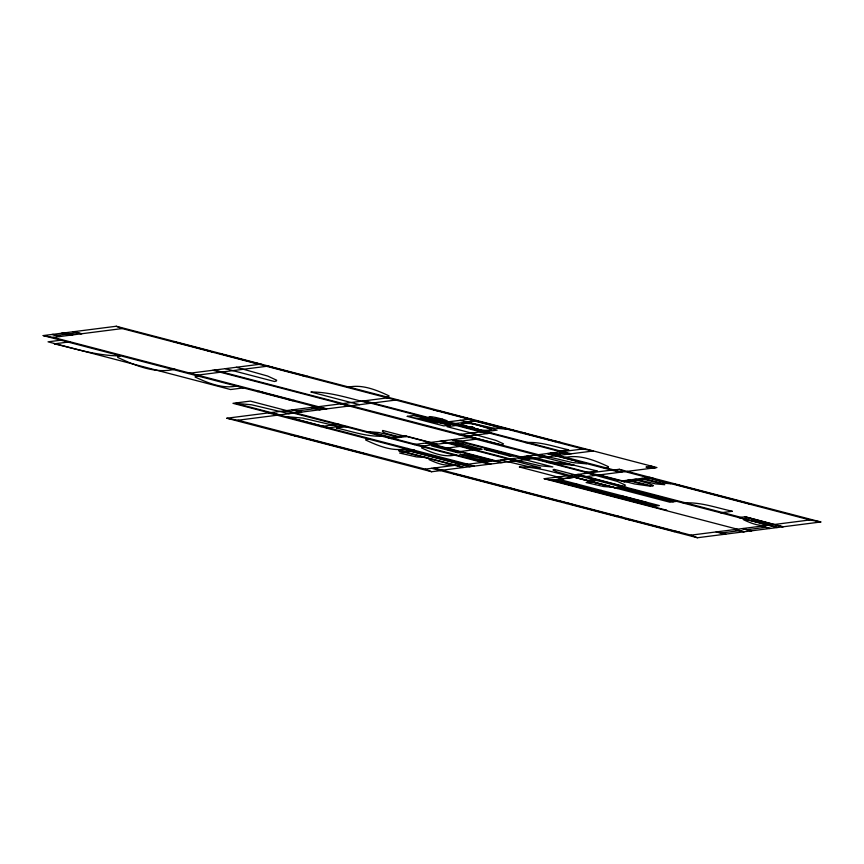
<?xml version="1.0" encoding="UTF-8"?>
<svg xmlns="http://www.w3.org/2000/svg" width="864" height="864" viewBox="0 0 864 864"><rect width="100%" height="100%" fill="white"/><g stroke="black" fill="none" stroke-linecap="round" stroke-linejoin="round"><path stroke-width="1.3" d="M470.178 427.399L472.64 427.291M120.442 355.774L118.033 356.4L117.688 357.404C135.162 365.494 155.347 374.058 174.884 369.198M551.88 480.222L574.376 477.252L617.263 488.452L626.141 487.318M43.2 335.588L53.19 337.392L326.743 408.877L315.868 406.847L43.2 335.588L116.24 326.257L656.942 467.564L627.167 471.377M56.776 335.394L65.329 334.303M68.861 333.85L77.047 332.802M53.19 337.392L122.191 328.568L582.919 448.988L593.406 450.965L439.992 470.491L431.644 468.31M60.847 340.2L48.049 341.831L230.58 389.534L243.378 387.904M70.146 341.82L54.292 343.85C75.794 348.883 97.373 355.784 119.632 355.882M174.172 342.155L176.137 341.906M177.466 343.019L179.431 342.77M208.094 351.022L210.06 350.773M211.388 351.886L213.354 351.637M220.277 354.208L222.242 353.959M223.571 355.072L225.536 354.823M255.312 363.366L257.278 363.118M258.606 364.23L260.572 363.971M188.028 373.442L261.079 364.111M195.502 375.397L268.542 366.055M267.019 366.422L268.985 366.174M199.26 375.559L195.394 376.294L195.134 377.028C208.235 383.119 223.366 389.448 238.01 385.69M270.313 367.286L272.279 367.038M302.497 375.7L304.463 375.44M305.791 376.553L307.757 376.304M257.364 391.565L259.448 391.295M260.658 392.418L262.742 392.159M347.339 387.418C361.584 383.767 376.294 389.945 389.027 395.852L388.778 396.576L385.074 397.278M288.824 399.784L290.909 399.514M292.118 400.648L294.203 400.378M621.961 472.036L558.436 455.425L547.83 453.47L619.877 472.295L614.045 469.962L619.24 469.303L820.8 521.975L697.41 537.743L440.5 470.599L431.644 471.733L226.876 418.219L315.868 406.847M389.351 397.634L316.3 406.966L324.659 409.147M297.302 410.929L315.241 408.64M226.876 418.219L237.978 420.228L397.699 399.816M433.48 409.925L435.445 409.676M436.774 410.789L438.739 410.54M320.695 426.578L338.893 424.246M407.257 416.362L413.683 415.541L450.133 425.066L443.707 425.887L407.257 416.362L450.133 425.066M326.408 428.069L344.606 425.747M347.684 426.546L336.344 427.993C352.069 431.395 367.934 437.281 384.221 436.093M291.168 435.024L293.479 434.732M294.462 435.888L296.773 435.586M465.329 418.252L467.294 418.003M468.623 419.116L470.588 418.867M444.29 422.356L470.923 418.954M450.889 424.073L477.76 420.736M479.088 421.848L481.054 421.6M457.996 425.261L447.001 426.665L477.986 434.765M463.806 425.736L470.891 427.313M465.264 426.114L466.009 426.038M369.738 438.577L365.926 439.301L365.677 440.014C378.443 445.954 393.196 452.12 407.473 448.448M388.303 437.843L404.827 435.726L437.152 444.182M471.366 427.712L474.314 427.81L470.707 426.859L474.271 427.799L472.975 427.378M390.938 438.523L406.76 436.504L436.46 444.269M476.291 428.998L477.004 428.911M477.695 429.365L478.408 429.278L471.107 427.28M458.698 434.657L485.006 431.298L489.866 433.242L569.398 454.032M486.011 431.557L497.146 430.132L466.495 422.129M511.574 430.337L513.54 430.088M465.296 436.385L491.605 433.026M514.868 431.201L516.834 430.952M414.05 444.56L471.571 437.216M520.182 432.583L522.148 432.335M360.958 453.265L363.269 452.963M420.638 446.288L458.946 441.396L454.086 439.452M460.674 441.169L529.254 459.097L520.657 457.52L452.347 439.668L460.674 441.169L478.17 438.934M523.476 433.447L525.442 433.199M364.252 454.118L366.563 453.827M424.937 446.731L421.567 447.919C432.065 452.801 444.204 457.877 455.954 454.842M435.283 445.457L431.698 445.921L458.071 452.812L461.657 452.358M463.19 467.532L398.801 450.706L408.37 449.485L414.85 450.371L410.53 450.922M434.203 446.45L436.352 446.18L458.33 451.926L456.181 452.196M450.954 442.498L458.255 444.398L462.888 443.815M398.801 450.706L404.179 451.732L409.601 451.04L469.595 466.722M406.037 452.218L399.632 453.038L416.459 456.905L426.665 457.607M447.131 448.049L459.886 446.418M525.647 442.595C540.313 441.439 554.612 446.785 568.782 449.842L558.425 451.159M460.318 451.494L473.072 449.863M487.804 448.934L484.207 449.399L510.592 456.289L514.177 455.825M486.724 449.928L488.873 449.658L510.851 455.393L508.702 455.674M554.785 441.634L556.751 441.374M431.19 458.795L429.062 459.594C436.374 462.985 444.809 466.549 452.984 464.486M558.079 442.498L560.045 442.238M499.37 452.077L497.448 452.239L500.526 453.038M502.006 452.768L497.75 452.282M479.077 459.907L483.71 459.324L491.011 461.225M237.978 420.228L425.164 469.141L462.164 464.411M582.919 448.988L520.895 456.905L527.515 459.313M463.547 464.778L520.657 457.52M556.103 454.064L564.268 453.028M564.246 457.758C579.366 453.892 594.983 460.436 608.483 466.711L608.224 467.478L604.303 468.223M453.989 474.131L456.3 473.839M547.97 462.51C564.743 461.43 581.094 467.413 597.305 470.945L585.835 472.414M457.294 474.995L459.605 474.692M737.413 529.211L544.201 478.721L613.613 469.843M651.899 466.247L650.549 466.42L655.592 467.737M676.804 501.336L669.924 502.211L568.22 475.643L573.242 476.69L581.45 475.643L577.13 474.509M544.201 478.721L551.632 480.168L574.376 477.252M502.135 486.713L504.446 486.421M575.132 474.768L585.479 476.69L625.072 471.636L809.924 519.944L820.8 521.975M505.429 487.577L507.74 487.274M508.842 488.462L511.153 488.171M512.147 489.326L514.458 489.035M587.293 480.632L596.203 479.498M589.928 481.324L598.838 480.179L594.194 479.747M568.501 484.564L575.446 483.678L583.718 487.663L586.073 487.361L594.529 491.357L601.463 490.471M592.445 481.712L586.105 482.522L603.612 486.54L613.894 487.318M650.03 477.349L622.123 480.913L624.391 481.82L653.108 478.148M673.38 484.261L675.464 483.991M676.674 485.125L678.758 484.855M558.436 501.422L560.747 501.131M561.73 502.286L564.041 501.995M566.406 503.507L568.717 503.215M569.7 504.371L572.011 504.079M652.288 506.455L659.383 505.591L558.662 479.261M683.208 503.01C699.937 501.682 716.267 507.784 732.424 511.272L720.587 512.784M616.162 516.51L618.473 516.218M665.453 510.408L666.727 510.246L551.632 480.168M619.456 517.374L621.767 517.082M745.502 503.107L747.576 502.837M625.396 518.929L627.707 518.627M748.786 503.971L750.87 503.701M628.69 519.782L631.001 519.491M738.914 517.568L778.172 527.429M585.479 476.69L740.912 517.309L745.114 516.78L783.335 526.77M745.859 518.983L743.666 519.804C751.118 523.26 759.737 526.9 768.074 524.783M673.898 531.598L676.21 531.306M677.182 532.462L679.504 532.17M440.5 470.599L434.02 468.007L690.919 535.151L809.924 519.944M721.408 532.969L739.249 530.69M747.317 529.654L765.202 527.375M497.588 452.218L499.198 452.509M445.079 448.74L448.157 449.55M447.001 449.334L448.016 449.561M419.85 418.651L433.663 421.448M423.598 419.947L437.465 422.766M498.982 452.704L499.975 452.855L499.446 452.639M626.249 498.28C629.381 498.863 622.631 497.102 625.655 498.193M638.096 501.379C640.937 501.962 636.088 500.602 637.783 501.293M626.195 498.334L627.934 498.604L626.465 498.085M638.042 501.433C643.01 502.448 634.489 500.062 637.502 501.293M458.255 444.398L476.55 448.978L482.09 449.41L455.576 441.904M483.71 459.324L465.415 454.745L459.875 454.313L486.389 461.819M178.448 342.889L209.077 350.903M224.554 354.942L256.295 363.236M271.296 367.157L303.48 375.57M437.756 410.659L466.312 418.122M480.071 421.718L512.557 430.218M524.459 433.318L555.768 441.504M468.115 419.31L505.494 429.073L491.724 427.842L460.015 420.347M652.396 468.18L646.002 467.035L651.046 468.353M448.643 421.794L571.136 453.805M236.315 367.265L267.613 376.045L276.653 380.203L276.383 381.002L274.46 381.499L225.364 368.669M364.457 400.81L488.981 433.361M560.002 451.915L568.523 454.14M362.718 401.036L487.253 433.577M370.03 403.348C350.546 398.822 331.052 391.91 310.867 392.008L359.446 404.698M677.711 484.985L746.539 502.978M647.482 477.673L670.907 483.797L661.813 482.976L642.125 478.354M551.848 452.952L560.369 455.177M550.973 453.071L559.494 455.296M549.914 453.2L558.274 455.382M470.156 433.199L496.163 440.478L503.528 443.869L501.746 444.928L461.236 434.333M547.106 453.557L586.354 463.817L572.54 462.575L538.974 454.604M641.034 478.494L664.794 484.704L655.549 483.883L635.591 479.196M73.958 331.657L81.875 333.731M73.094 331.765L81.011 333.839M634.208 479.369L649.015 483.538L653.476 485.579L652.385 486.216L628.819 480.06M214.574 370.051L546.739 456.862M212.836 370.267L349.466 405.972M340.762 403.834L544.655 457.121M535.356 455.058L574.495 465.286L560.736 464.054L527.267 456.095M64.908 332.813L72.814 334.886M64.033 332.921L71.95 334.994M627.534 480.222L650.57 486.238L634.424 483.937L599.249 474.93M62.24 333.158L70.146 335.221M61.376 333.266L69.282 335.34M526.187 456.235L598.223 475.06M598.439 475.038L624.391 481.82M524.675 456.43L596.722 475.254M587.768 473.148L617.35 481.421L625.406 485.125L623.452 486.27L578.005 474.401M52.812 334.357L60.728 336.431M51.948 334.465L59.854 336.539M518.033 457.855L552.874 466.96L540.356 465.836L510.667 458.795M782.525 526.867L745.114 516.78M261.695 392.288L289.861 399.654M777.125 527.558L554.029 469.325L552.928 469.973L557.474 472.068L573.772 476.626M441.698 441.029L516.866 460.674M620.665 488.02L673.326 501.779M311.71 407.376L320.501 409.676M440.078 441.234L515.246 460.879M310.846 407.495L319.637 409.784M507.697 459.173L540.572 467.77L528.941 466.722L500.861 460.048M573.242 476.69L615.395 487.685M761.67 526.111L770.461 528.412M573.966 477.306C555.962 473.116 537.948 466.83 519.296 466.96L563.857 478.602M760.795 526.219L769.597 528.52M406.112 436.59L382.72 430.477C379.685 433.242 398.293 435.92 400.658 437.281M427.302 442.876L502.47 462.521M426.038 443.038L501.206 462.683M445.23 448.805L449.485 449.291C442.325 447.714 446.386 449.852 446.926 449.161M399.611 437.422L378.886 432.572L368.971 431.676L393.779 438.167M292.907 409.784L301.698 412.085M292.043 409.892L300.834 412.193M742.921 528.509L751.712 530.809M555.12 479.714L655.754 506.012M742.057 528.617L750.848 530.917M490.946 463.99L250.312 401.101L232.967 403.315L269.276 412.798M284.72 410.832L489.218 464.206M735.718 529.427L744.509 531.727M734.854 529.535L743.645 531.835M289.17 413.683L251.554 404.773L235.764 403.358L279.839 414.871M338.612 426.514L302.724 418.09L286.2 416.61L328.849 427.756M270.497 412.646L467.824 464.227M467.402 464.324L474.271 466.117M268.423 412.916L408.37 449.485M412.668 450.652L465.685 464.508M470.524 466.603L406.134 449.777L409.601 451.04M717.012 531.814L725.803 534.114M716.148 531.932L724.939 534.222M404.179 451.732L464.173 467.413M458.449 474.844L503.291 486.562M513.302 489.175L559.591 501.282M570.856 504.22L617.317 516.37M629.845 519.642L675.054 531.457M295.618 435.737L362.113 453.114M442.206 419.094L438.664 418.176A9.299 0.842 13.4 0 0 433.588 417.096A9.299 0.842 13.4 0 0 430.024 416.621L429.095 416.74L430.315 417.506A9.299 0.842 13.4 0 0 434.128 418.748L437.67 419.677A9.299 0.842 13.4 0 0 442.746 420.757L447.25 421.114A9.299 0.842 13.4 0 0 445.975 420.336A9.299 0.842 13.4 0 0 442.163 419.094M498.679 452.617L498.139 452.401L500.666 453.017M769.327 525.118L748.332 517.936L742.867 518.605L740.912 517.309M116.24 326.257L122.191 328.568M619.24 469.303L625.072 471.636M617.231 488.452L615.287 487.674L623.495 486.626L624.132 487.577M690.919 535.151L697.41 537.743M404.827 435.726L406.76 436.504M425.164 469.141L431.644 471.733M440.478 420.336L439.322 418.781L437.011 419.072L435.856 417.506M491.53 429.7C481.561 432.054 471.01 427.183 461.441 424.462L461.106 424.019C471.074 421.675 481.615 426.546 491.195 429.268L491.53 429.7M466.366 426.244L465.664 426.082L466.376 426.244M476.032 428.771L476.647 428.954L476.053 428.771M456.667 442.94L455.933 443.038L457.898 443.264L456.667 442.94M484.801 460.361L484.067 460.458L486.032 460.685L484.801 460.361M649.501 466.538L648.151 466.711L654.545 467.856L649.501 466.538M623.182 496.379L617.976 497.038L629.057 499.932L634.252 499.273L623.182 496.379M629.186 499.565L627.566 499.781L631.822 500.256L629.186 499.565M635.407 499.576L630.202 500.245L641.261 503.129L646.466 502.47L635.407 499.576"/></g></svg>
